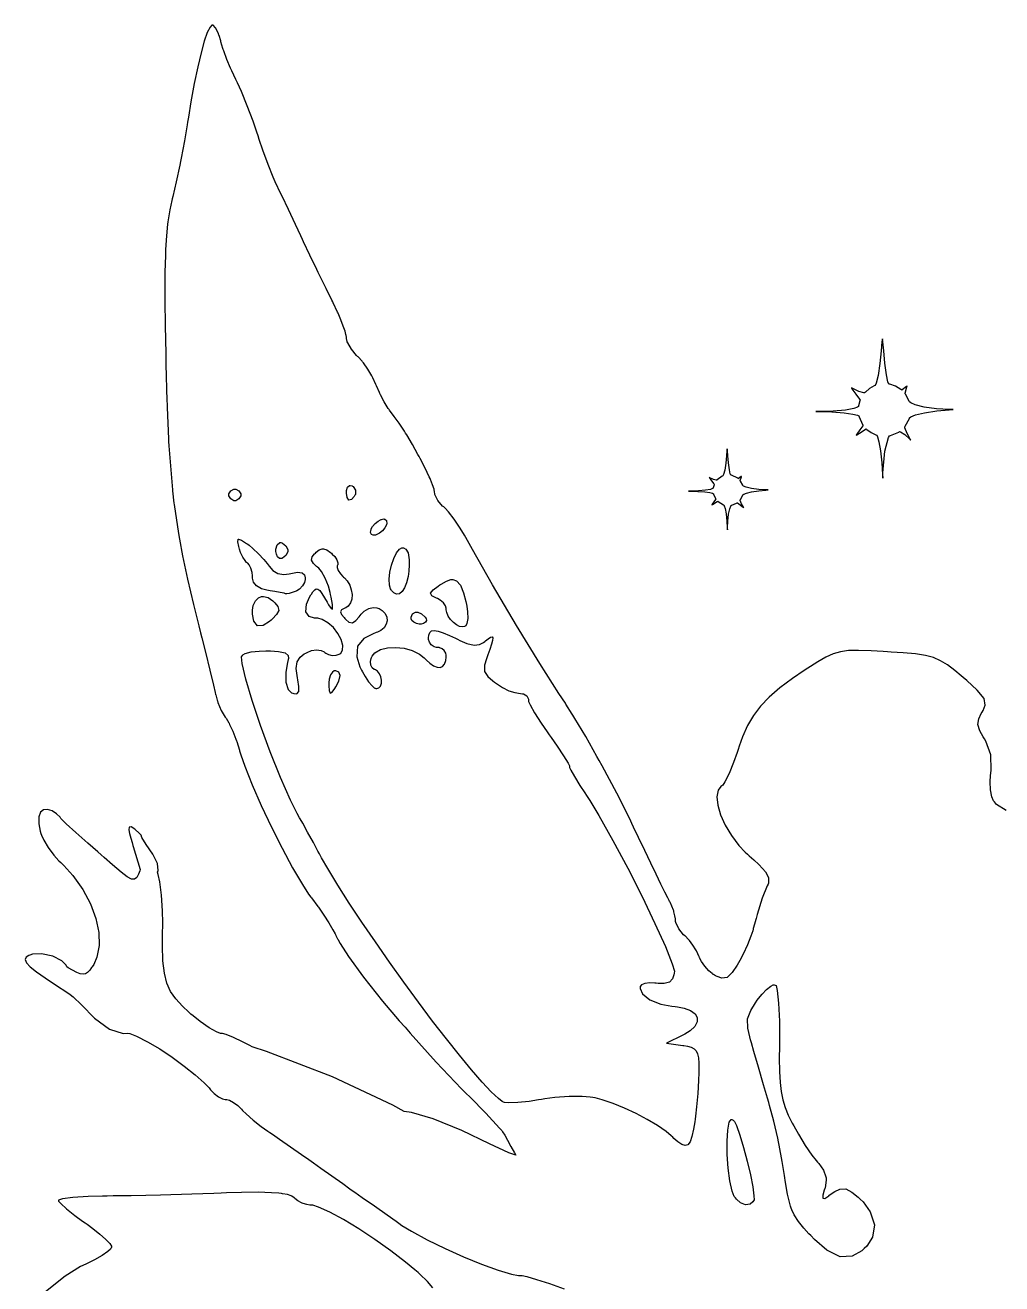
# Model space of a CAD drawing. Extents: x 0 to 17.2, y 0 to 19.3.
# Drawn here: x 0.51 to 7.29, y 10.55 to 19.29 of the extents above; entities that cross this region are included whole.
import ezdxf

# ---------------------------------------------------------------- set-up
doc = ezdxf.new("R2010")
doc.units = 0
doc.layers.get('0').update_dxf_attribs({"linetype": 'CONTINUOUS'})

msp = doc.modelspace()

# ---------------------------------------------------------------- linework, layer by layer
at = {"color": 0}
for points in [[(7.3176, 13.8358), (7.25239, 13.8771), (7.23708, 13.8958), (7.23118, 13.9031), (7.21972, 13.9299), (7.20931, 13.9775), (7.20638, 14.0338), (7.20931, 14.0785), (7.21169, 14.0932), (7.21539, 14.1161), (7.21164, 14.2225), (7.17822, 14.3169), (7.16715, 14.3339), (7.15842, 14.3472), (7.13525, 14.389), (7.1225, 14.4325), (7.12819, 14.4729), (7.14481, 14.5079), (7.15158, 14.5187), (7.15858, 14.53), (7.17367, 14.5676), (7.16476, 14.6135), (7.11643, 14.6719), (7.0446, 14.7376), (7.02007, 14.7588), (7.00537, 14.7714), (6.96083, 14.8087), (6.91026, 14.8472), (6.86307, 14.876), (6.81401, 14.8969), (6.75776, 14.9117), (6.68901, 14.9224), (6.6026, 14.9304), (6.52056, 14.9361), (6.49322, 14.9378), (6.46522, 14.9396), (6.38129, 14.9444), (6.29372, 14.9475), (6.2245, 14.946), (6.16754, 14.9385), (6.11686, 14.9238), (6.0664, 14.9007), (6.01014, 14.8681), (5.95904, 14.8354), (5.94211, 14.8244), (5.91515, 14.8069), (5.8355, 14.7526), (5.74658, 14.6864), (5.67312, 14.6233), (5.61274, 14.5606), (5.56321, 14.4954), (5.52219, 14.4254), (5.48736, 14.3476), (5.46354, 14.2818), (5.45654, 14.2596), (5.44938, 14.2368), (5.42551, 14.1693), (5.39399, 14.0915), (5.36578, 14.0347), (5.34999, 14.0106), (5.34446, 14.0071), (5.33637, 14.0022), (5.31874, 13.9767), (5.30968, 13.9303), (5.31569, 13.8718), (5.33544, 13.805), (5.36751, 13.7337), (5.41037, 13.6617), (5.46272, 13.5927), (5.507, 13.545), (5.52311, 13.5306), (5.53369, 13.5211), (5.56549, 13.4923), (5.59983, 13.4602), (5.62657, 13.4331), (5.64632, 13.4094), (5.65961, 13.3881), (5.66694, 13.3676), (5.66883, 13.3468), (5.6671, 13.3298), (5.6659, 13.3242), (5.65886, 13.3111), (5.62403, 13.2252), (5.58897, 13.1119), (5.58187, 13.0851), (5.57969, 13.0781), (5.56988, 13.0449), (5.56228, 13.0161), (5.56119, 13.0112), (5.55838, 12.9987), (5.54617, 12.9617), (5.52203, 12.9012), (5.49203, 12.8371), (5.46826, 12.7919), (5.45964, 12.7772), (5.44943, 12.76), (5.41607, 12.71), (5.38053, 12.6755), (5.34489, 12.6691), (5.31125, 12.6807), (5.30094, 12.6861), (5.30083, 12.6861), (5.29949, 12.6869), (5.2856, 12.6956), (5.28418, 12.6966), (5.28413, 12.6966), (5.27626, 12.7022), (5.2545, 12.7215), (5.22667, 12.7523), (5.20313, 12.7861), (5.18978, 12.8111), (5.18647, 12.8198), (5.18528, 12.823), (5.16971, 12.8561), (5.16786, 12.8595), (5.16411, 12.8664), (5.14279, 12.9001), (5.11936, 12.9314), (5.11458, 12.9369), (5.11214, 12.9397), (5.08871, 12.9633), (5.08649, 12.9652), (5.07856, 12.9717), (5.04486, 13.0127), (5.02387, 13.056), (5.02235, 13.0637), (5.02208, 13.0648), (5.02106, 13.0734), (5.02106, 13.0762), (5.02106, 13.0832), (5.0179, 13.1039), (5.01124, 13.1313), (5.00944, 13.1371), (5.00765, 13.1429), (4.98426, 13.1989), (4.98156, 13.2038), (4.97825, 13.2096), (4.96903, 13.2276), (4.94862, 13.2683), (4.92133, 13.3237), (4.88829, 13.3916), (4.85047, 13.4698), (4.80903, 13.556), (4.76503, 13.6481), (4.7309, 13.7198), (4.71957, 13.7437), (4.70426, 13.776), (4.61426, 13.9549), (4.51297, 14.145), (4.49203, 14.1828), (4.47629, 14.2113), (4.39833, 14.3485), (4.32389, 14.474), (4.31, 14.4965), (4.30533, 14.5042), (4.26139, 14.5736), (4.25726, 14.5799), (4.2124, 14.6486), (4.08003, 14.8558), (3.91683, 15.1212), (3.75092, 15.4039), (3.61149, 15.6493), (3.56569, 15.7315), (3.55632, 15.7483), (3.52615, 15.7975), (3.4841, 15.8596), (3.44467, 15.9107), (3.42156, 15.9367), (3.41276, 15.9439), (3.405, 15.9504), (3.37196, 15.9896), (3.35135, 16.0299), (3.34987, 16.0369), (3.34967, 16.0379), (3.34864, 16.0457), (3.34864, 16.0482), (3.34864, 16.0521), (3.34674, 16.0618), (3.3464, 16.0633), (3.34532, 16.0679), (3.33561, 16.0971), (3.32081, 16.1338), (3.31717, 16.1419), (3.31228, 16.1529), (3.28299, 16.2143), (3.24849, 16.2813), (3.24104, 16.2951), (3.23356, 16.309), (3.19472, 16.3785), (3.15511, 16.4451), (3.14735, 16.4576), (3.13954, 16.4701), (3.10238, 16.5265), (3.06913, 16.5718), (3.06326, 16.5788), (3.06087, 16.5815), (3.03521, 16.6165), (3.03256, 16.6206), (3.02713, 16.6288), (2.99978, 16.6744), (2.97364, 16.7233), (2.96886, 16.7332), (2.96642, 16.7381), (2.94532, 16.7854), (2.94358, 16.79), (2.94179, 16.7944), (2.92003, 16.8411), (2.91754, 16.8458), (2.91249, 16.8554), (2.88456, 16.9022), (2.85476, 16.945), (2.84885, 16.9524), (2.84586, 16.9562), (2.81728, 16.9876), (2.81461, 16.99), (2.80658, 16.9972), (2.77115, 17.0396), (2.74582, 17.0833), (2.74289, 17.0912), (2.74186, 17.094), (2.73676, 17.1136), (2.73676, 17.12), (2.73676, 17.124), (2.73508, 17.1343), (2.73475, 17.1358), (2.73329, 17.1431), (2.72726, 17.1644), (2.7149, 17.2011), (2.69835, 17.2438), (2.68354, 17.2789), (2.67844, 17.2904), (2.67557, 17.2969), (2.64475, 17.3621), (2.6415, 17.3686), (2.63493, 17.3817), (2.59538, 17.4614), (2.55003, 17.5544), (2.54053, 17.574), (2.53103, 17.5938), (2.48367, 17.6925), (2.43961, 17.7857), (2.43181, 17.8025), (2.41954, 17.8286), (2.38265, 17.9072), (2.33339, 18.0113), (2.28976, 18.1028), (2.26563, 18.1529), (2.25749, 18.1696), (2.24957, 18.1857), (2.22831, 18.2353), (2.19336, 18.3236), (2.15696, 18.4231), (2.13151, 18.4971), (2.12354, 18.5219), (2.11529, 18.5476), (2.0886, 18.6238), (2.04812, 18.7307), (2.00711, 18.8301), (1.98042, 18.89), (1.97065, 18.9094), (1.96793, 18.915), (1.94049, 18.9733), (1.93782, 18.9794), (1.9324, 18.9918), (1.9069, 19.0538), (1.88499, 19.1125), (1.8814, 19.1232), (1.87956, 19.1285), (1.86567, 19.1753), (1.86475, 19.1792), (1.86382, 19.1831), (1.85292, 19.2194), (1.85172, 19.2228), (1.84804, 19.2329), (1.82813, 19.2721), (1.81114, 19.2914), (1.8055, 19.2914), (1.8055, 19.2914), (1.80143, 19.2914), (1.78933, 19.2783), (1.77061, 19.2407), (1.74978, 19.1806), (1.72749, 19.1001), (1.70421, 19.0015), (1.6805, 18.8869), (1.65696, 18.7585), (1.63949, 18.6533), (1.63411, 18.6183), (1.63108, 18.5987), (1.61203, 18.4879), (1.58936, 18.3681), (1.58453, 18.3439), (1.57964, 18.3197), (1.55507, 18.2038), (1.53147, 18.1021), (1.52713, 18.085), (1.52393, 18.0726), (1.51004, 18.0085), (1.49858, 17.9394), (1.49669, 17.9244), (1.49474, 17.9096), (1.48682, 17.8278), (1.48107, 17.7339), (1.48025, 17.7128), (1.47939, 17.6919), (1.47678, 17.5743), (1.47601, 17.4374), (1.47618, 17.4068), (1.47629, 17.3761), (1.47825, 17.2049), (1.48178, 17.0072), (1.48275, 16.9633), (1.48329, 16.9357), (1.49013, 16.6818), (1.49094, 16.6585), (1.49169, 16.6351), (1.50103, 16.4183), (1.50217, 16.3981), (1.50379, 16.3678), (1.52556, 16.0897), (1.52832, 16.0637), (1.52924, 16.055), (1.53917, 15.9694), (1.54025, 15.961), (1.54238, 15.944), (1.56749, 15.776), (1.57036, 15.759), (1.57693, 15.7204), (1.59901, 15.6047), (1.63374, 15.4417), (1.67507, 15.2651), (1.71138, 15.1183), (1.72379, 15.0694), (1.73232, 15.0358), (1.75771, 14.9347), (1.78874, 14.809), (1.81338, 14.7065), (1.82536, 14.6551), (1.82835, 14.6411), (1.82904, 14.6376), (1.83931, 14.6006), (1.8406, 14.5967), (1.8444, 14.5853), (1.86778, 14.5296), (1.89372, 14.4843), (1.89876, 14.4779), (1.90044, 14.476), (1.91943, 14.445), (1.9215, 14.441), (1.92563, 14.4331), (1.94721, 14.3857), (1.96875, 14.3308), (1.97287, 14.3193), (1.97487, 14.3136), (1.9936, 14.2553), (1.99522, 14.2494), (2.00288, 14.2225), (2.03082, 14.1428), (2.08231, 14.0132), (2.1454, 13.8693), (2.21599, 13.7195), (2.28993, 13.5725), (2.36301, 13.4369), (2.4311, 13.3212), (2.47418, 13.2548), (2.49001, 13.2338), (2.49419, 13.2283), (2.53737, 13.1686), (2.54172, 13.1624), (2.55132, 13.1487), (2.57954, 13.1069), (2.61388, 13.0536), (2.64247, 13.0063), (2.6581, 12.9783), (2.66282, 12.9687), (2.66379, 12.9667), (2.67583, 12.9444), (2.67714, 12.9421), (2.6939, 12.911), (2.75136, 12.8214), (2.85618, 12.6763), (2.98807, 12.5108), (3.104, 12.374), (3.14356, 12.3292), (3.17871, 12.2883), (3.35883, 12.087), (3.53581, 11.9013), (3.56939, 11.8682), (3.59326, 11.8446), (3.70426, 11.7311), (3.79915, 11.6288), (3.815, 11.6109), (3.82069, 11.6033), (3.83643, 11.5789), (3.85563, 11.5447), (3.87885, 11.501), (3.90392, 11.4553), (3.91254, 11.4402), (3.86578, 11.4573), (3.72928, 11.519), (3.5376, 11.6105), (3.33968, 11.6927), (3.18896, 11.7366), (3.13775, 11.7437), (3.05931, 11.7873), (2.63986, 11.9848), (2.18126, 12.161), (2.08322, 12.1939), (2.06608, 12.2026), (2.01449, 12.2282), (1.95199, 12.2573), (1.90147, 12.2778), (1.87608, 12.2856), (1.86888, 12.2858), (1.8616, 12.2861), (1.83556, 12.2967), (1.78418, 12.3255), (1.72211, 12.3682), (1.67275, 12.4072), (1.65707, 12.421), (1.64204, 12.4343), (1.5981, 12.4754), (1.55132, 12.526), (1.51557, 12.5779), (1.48964, 12.6359), (1.47244, 12.705), (1.46272, 12.79), (1.45942, 12.8959), (1.46039, 12.9947), (1.46132, 13.0276), (1.46208, 13.0549), (1.46056, 13.1369), (1.45324, 13.2458), (1.44065, 13.3403), (1.43007, 13.3905), (1.42399, 13.4061), (1.42942, 13.4191), (1.42438, 13.4671), (1.39117, 13.5319), (1.34603, 13.5984), (1.31695, 13.6471), (1.31082, 13.6645), (1.3004, 13.6749), (1.26747, 13.7043), (1.24121, 13.7207), (1.22857, 13.7183), (1.2264, 13.7016), (1.23117, 13.6752), (1.23969, 13.6437), (1.24864, 13.6117), (1.25363, 13.5908), (1.25461, 13.5837), (1.3049, 13.4243), (1.30176, 13.4162), (1.29221, 13.3917), (1.28017, 13.3687), (1.26535, 13.3569), (1.24452, 13.3581), (1.21425, 13.374), (1.17128, 13.4062), (1.11225, 13.4564), (1.05328, 13.5088), (1.0338, 13.5263), (1.01091, 13.5469), (0.94184, 13.6081), (0.85726, 13.6829), (0.791069, 13.743), (0.760417, 13.7726), (0.754286, 13.7805), (0.747612, 13.789), (0.724338, 13.8116), (0.692383, 13.8328), (0.661242, 13.8427), (0.633735, 13.8398), (0.612576, 13.8231), (0.60064, 13.7912), (0.60064, 13.7426), (0.610514, 13.6923), (0.615506, 13.6761), (0.619194, 13.664), (0.634603, 13.6288), (0.664442, 13.5775), (0.704047, 13.5248), (0.739692, 13.4858), (0.75255, 13.4738), (0.774957, 13.453), (0.836426, 13.384), (0.905436, 13.2869), (0.958822, 13.1862), (0.996039, 13.0853), (1.01649, 12.9877), (1.01948, 12.8969), (1.0045, 12.8161), (0.981771, 12.764), (0.970865, 12.7491), (0.966689, 12.7434), (0.953668, 12.7266), (0.938693, 12.7105), (0.924046, 12.7008), (0.907986, 12.6976), (0.888726, 12.7007), (0.864529, 12.7102), (0.833604, 12.7261), (0.803928, 12.7428), (0.794162, 12.7484), (0.789606, 12.7603), (0.759657, 12.7898), (0.696886, 12.8235), (0.618924, 12.84), (0.557454, 12.836), (0.538846, 12.8294), (0.532226, 12.827), (0.513726, 12.816), (0.505806, 12.799), (0.514974, 12.7771), (0.541287, 12.7493), (0.58469, 12.7145), (0.64529, 12.6714), (0.722982, 12.619), (0.794108, 12.5718), (0.817817, 12.556), (0.839844, 12.5414), (0.897353, 12.4845), (0.987358, 12.3931), (1.09223, 12.3163), (1.18587, 12.2866), (1.21642, 12.2884), (1.23269, 12.2848), (1.27995, 12.2667), (1.35612, 12.2287), (1.43983, 12.1787), (1.52604, 12.1208), (1.6096, 12.0593), (1.68539, 11.9983), (1.74832, 11.942), (1.78293, 11.9071), (1.79329, 11.8945), (1.7991, 11.8875), (1.81901, 11.8682), (1.84782, 11.8466), (1.87614, 11.8319), (1.89438, 11.8266), (1.90044, 11.8266), (1.90647, 11.8266), (1.92464, 11.8213), (1.95285, 11.807), (1.98144, 11.7858), (2.00125, 11.7669), (2.00706, 11.7599), (2.01449, 11.7509), (2.03982, 11.7264), (2.08826, 11.6845), (2.14572, 11.6395), (2.19054, 11.6071), (2.20583, 11.5968), (2.2226, 11.5856), (2.27274, 11.5514), (2.34896, 11.4988), (2.42512, 11.4456), (2.47526, 11.4102), (2.49192, 11.3983), (2.50851, 11.3864), (2.5586, 11.3507), (2.63465, 11.2966), (2.71072, 11.2427), (2.76074, 11.2074), (2.77746, 11.1956), (2.79486, 11.1834), (2.84717, 11.1466), (2.93147, 11.0871), (3.01981, 11.0248), (3.08106, 10.9815), (3.10146, 10.9671), (3.12235, 10.9523), (3.18826, 10.9121), (3.29775, 10.8524), (3.42133, 10.7917), (3.55024, 10.7336), (3.67594, 10.682), (3.78965, 10.6405), (3.88286, 10.613), (3.93088, 10.603), (3.94689, 10.603), (3.95751, 10.603), (3.98947, 10.5962), (4.05778, 10.5773), (4.14606, 10.5482), (4.24849, 10.5113)], [(3.33649, 10.5194), (3.30083, 10.5618), (3.24707, 10.6136), (3.23406, 10.6251), (3.234, 10.6251), (3.21257, 10.6438), (3.14632, 10.6977), (3.04428, 10.7754), (2.93431, 10.8534), (2.82281, 10.9274), (2.71619, 10.9928), (2.62088, 11.0451), (2.54329, 11.0798), (2.50325, 11.0923), (2.4899, 11.0923), (2.48275, 11.0923), (2.46132, 11.0964), (2.43539, 11.105), (2.43024, 11.1073), (2.43018, 11.1073), (2.42497, 11.1097), (2.40028, 11.1235), (2.37896, 11.1399), (2.37543, 11.1433), (2.37424, 11.1445), (2.35851, 11.155), (2.35656, 11.1559), (2.3565, 11.1559), (2.35249, 11.1578), (2.32693, 11.166), (2.29363, 11.1725), (2.28575, 11.1735), (2.28564, 11.1735), (2.26833, 11.1758), (2.21604, 11.1796), (2.12451, 11.1821), (2.009, 11.181), (1.90289, 11.178), (1.86757, 11.1766), (1.81657, 11.1746), (1.66368, 11.1695), (1.44624, 11.1634), (1.2411, 11.1587), (1.1161, 11.1566), (1.07444, 11.1563), (1.04172, 11.156), (0.943739, 11.1529), (0.836697, 11.1459), (0.764378, 11.1363), (0.737901, 11.1277), (0.737901, 11.1249), (0.737901, 11.1196), (0.752333, 11.1038), (0.791775, 11.0676), (0.850151, 11.0213), (0.903321, 10.9824), (0.921442, 10.9699), (0.92155, 10.9699), (0.935331, 10.9604), (0.975911, 10.9307), (1.02398, 10.8924), (1.06304, 10.8576), (1.08426, 10.8362), (1.0906, 10.8284), (1.09294, 10.8256), (1.10503, 10.8084), (1.10503, 10.8026), (1.10503, 10.8001), (1.10205, 10.7937), (1.10145, 10.7927), (1.09722, 10.7862), (1.0791, 10.7698), (1.03988, 10.742), (0.987631, 10.712), (0.941894, 10.6893), (0.926378, 10.6824), (0.889051, 10.6659), (0.784451, 10.6), (0.624078, 10.4723)]]:
    msp.add_lwpolyline(points, dxfattribs=at)
for points in [[(6.45936, 17.1117), (6.45617, 17.0911), (6.45003, 17.0289), (6.44217, 16.9404), (6.43028, 16.8567), (6.41661, 16.804), (6.40886, 16.7882), (6.40175, 16.7854), (6.36897, 16.7671), (6.3405, 16.7426), (6.33556, 16.7369), (6.32949, 16.7371), (6.29486, 16.7458), (6.25379, 16.766), (6.24457, 16.7719), (6.24729, 16.7651), (6.27382, 16.7287), (6.301, 16.6922), (6.3041, 16.6853), (6.30268, 16.6819), (6.29335, 16.6464), (6.29286, 16.6428), (6.28554, 16.6376), (6.2595, 16.6279), (6.20226, 16.6165), (6.11643, 16.609), (6.02718, 16.6064), (5.99744, 16.6063), (6.02507, 16.6064), (6.10807, 16.6044), (6.19271, 16.5985), (6.25429, 16.589), (6.28586, 16.5808), (6.29579, 16.5765), (6.2971, 16.5707), (6.32107, 16.5172), (6.32449, 16.5124), (6.32194, 16.5071), (6.30317, 16.4787), (6.28103, 16.4494), (6.27686, 16.4435), (6.2825, 16.446), (6.31153, 16.4647), (6.34056, 16.484), (6.34631, 16.4868), (6.35157, 16.4818), (6.38113, 16.4603), (6.41428, 16.4447), (6.42133, 16.4426), (6.4254, 16.4317), (6.43435, 16.3975), (6.44564, 16.3342), (6.45497, 16.2503), (6.46078, 16.1699), (6.46213, 16.1431), (6.46262, 16.1815), (6.47537, 16.3311), (6.50092, 16.4268), (6.50786, 16.4385), (6.51417, 16.4397), (6.57269, 16.4646), (6.57796, 16.4682), (6.58371, 16.4662), (6.61481, 16.4467), (6.64871, 16.415), (6.65593, 16.4069), (6.65246, 16.4149), (6.63167, 16.4549), (6.61546, 16.4942), (6.61431, 16.5018), (6.61811, 16.5064), (6.64615, 16.5586), (6.64794, 16.5643), (6.65744, 16.5703), (6.68918, 16.5829), (6.75119, 16.5987), (6.83724, 16.6114), (6.92225, 16.6188), (6.95068, 16.6203), (6.92188, 16.621), (6.83561, 16.6262), (6.74892, 16.6376), (6.68701, 16.6537), (6.65571, 16.6676), (6.64665, 16.6742), (6.64497, 16.6793), (6.61963, 16.7267), (6.61632, 16.731), (6.61643, 16.7351), (6.62864, 16.7787), (6.63064, 16.7832), (6.62717, 16.7801), (6.59571, 16.7569), (6.59289, 16.7553), (6.58649, 16.7608), (6.55067, 16.7828), (6.51096, 16.7961), (6.50261, 16.7975), (6.49681, 16.8132), (6.48643, 16.8628), (6.47613, 16.9426), (6.46826, 17.0285), (6.46213, 17.091), (6.45936, 17.1117)], [(5.38075, 16.3478), (5.3789, 16.3358), (5.37532, 16.2996), (5.37076, 16.2481), (5.36382, 16.1994), (5.3559, 16.1688), (5.3514, 16.1594), (5.34728, 16.1579), (5.31164, 16.1331), (5.30875, 16.1297), (5.30524, 16.1297), (5.28504, 16.1349), (5.26112, 16.1465), (5.25575, 16.15), (5.25732, 16.1461), (5.27285, 16.125), (5.28863, 16.1037), (5.29042, 16.0997), (5.28961, 16.0978), (5.28418, 16.0769), (5.2839, 16.0749), (5.27962, 16.0719), (5.26449, 16.0663), (5.23118, 16.0596), (5.18121, 16.0553), (5.12929, 16.0536), (5.11199, 16.0536), (5.12804, 16.0536), (5.17632, 16.0525), (5.22558, 16.0492), (5.26139, 16.0436), (5.27979, 16.0388), (5.2856, 16.0362), (5.28635, 16.0331), (5.30029, 16.0018), (5.30231, 15.999), (5.30078, 15.9958), (5.27701, 15.9624), (5.27458, 15.9589), (5.27789, 15.9604), (5.31158, 15.9825), (5.31494, 15.9842), (5.31799, 15.9811), (5.3546, 15.9596), (5.35872, 15.9583), (5.36106, 15.9521), (5.36626, 15.9321), (5.37283, 15.8953), (5.37825, 15.8464), (5.38162, 15.7996), (5.38243, 15.784), (5.3826, 15.7993), (5.38482, 15.845), (5.39014, 15.8935), (5.39828, 15.9303), (5.40554, 15.9501), (5.40907, 15.956), (5.41271, 15.9567), (5.44678, 15.9713), (5.44987, 15.9733), (5.45318, 15.9721), (5.491, 15.9424), (5.49517, 15.9376), (5.49317, 15.9422), (5.48107, 15.9656), (5.47168, 15.9883), (5.47103, 15.9928), (5.47319, 15.9956), (5.48953, 16.026), (5.49056, 16.0293), (5.4961, 16.0326), (5.51454, 16.04), (5.55067, 16.0493), (5.60075, 16.0565), (5.65022, 16.061), (5.66678, 16.0618), (5.65001, 16.0622), (5.59983, 16.0653), (5.54932, 16.0719), (5.51335, 16.0814), (5.49511, 16.0893), (5.48986, 16.0931), (5.48888, 16.0961), (5.47412, 16.1238), (5.47217, 16.1262), (5.47222, 16.1288), (5.47933, 16.154), (5.48053, 16.1567), (5.47846, 16.1549), (5.46018, 16.1413), (5.45856, 16.1404), (5.45481, 16.1436), (5.41075, 16.1642), (5.40593, 16.1649), (5.40256, 16.174), (5.39649, 16.2029), (5.39051, 16.2494), (5.3859, 16.2993), (5.38232, 16.3358), (5.38075, 16.3478)], [(2.7621, 16.0938), (2.76329, 16.0938), (2.77669, 16.0897), (2.77815, 16.0888), (2.78386, 16.0853), (2.80057, 16.0596), (2.79937, 16.0306), (2.79617, 16.0253), (2.79113, 16.0171), (2.77214, 15.9953), (2.75336, 15.99), (2.7411, 16.0086), (2.73676, 16.0403), (2.73676, 16.0508), (2.73676, 16.0586), (2.74382, 16.0819), (2.75836, 16.0936), (2.7621, 16.0938)], [(1.96169, 16.0687), (1.96886, 16.0687), (1.9905, 16.0568), (2.0025, 16.0353), (2.0025, 16.0281), (2.0025, 16.0208), (1.9905, 15.9993), (1.96886, 15.9872), (1.96169, 15.9872), (1.95449, 15.9872), (1.93289, 15.9993), (1.9209, 16.0208), (1.9209, 16.0281), (1.9209, 16.0353), (1.93289, 16.0568), (1.95449, 16.0687), (1.96169, 16.0687)], [(2.99886, 15.8603), (3.00304, 15.8599), (3.01585, 15.849), (3.01654, 15.8272), (3.01465, 15.8215), (3.01269, 15.8157), (3.00347, 15.7993), (2.98628, 15.7785), (2.96544, 15.7613), (2.94906, 15.7521), (2.94325, 15.7501), (2.93853, 15.7486), (2.92329, 15.7471), (2.9101, 15.7528), (2.90451, 15.766), (2.90597, 15.7811), (2.90756, 15.7858), (2.90944, 15.7917), (2.91868, 15.8081), (2.93587, 15.8289), (2.95671, 15.8461), (2.9731, 15.8553), (2.97894, 15.8572), (2.98085, 15.8579), (2.99744, 15.8604), (2.99886, 15.8603)], [(1.98594, 15.7196), (1.98796, 15.7204), (2.0076, 15.7131), (2.04167, 15.6911), (2.05094, 15.6846), (2.06039, 15.6781), (2.08724, 15.6557), (2.12597, 15.6193), (2.16254, 15.5799), (2.18533, 15.5519), (2.19222, 15.5421), (2.19943, 15.5318), (2.22538, 15.5036), (2.2609, 15.4814), (2.30197, 15.4746), (2.33951, 15.4786), (2.35161, 15.4817), (2.3629, 15.4846), (2.39774, 15.49), (2.42854, 15.4871), (2.44581, 15.4724), (2.45122, 15.4521), (2.45122, 15.4453), (2.45122, 15.4389), (2.44613, 15.4196), (2.43224, 15.3949), (2.41168, 15.3739), (2.39328, 15.3619), (2.38667, 15.3594), (2.38032, 15.3569), (2.36106, 15.3503), (2.33908, 15.3438), (2.32303, 15.3403), (2.31619, 15.3399), (2.31526, 15.3407), (2.31429, 15.3415), (2.30376, 15.3444), (2.27746, 15.35), (2.24035, 15.3568), (2.20725, 15.3622), (2.19624, 15.3639), (2.1836, 15.3657), (2.14649, 15.376), (2.11149, 15.3953), (2.09082, 15.4224), (2.0841, 15.4485), (2.0841, 15.4572), (2.0841, 15.4651), (2.08122, 15.4887), (2.07351, 15.5178), (2.06207, 15.5412), (2.05231, 15.5533), (2.04818, 15.5558), (2.04368, 15.5587), (2.03256, 15.571), (2.01654, 15.5956), (2.00206, 15.6264), (1.99317, 15.6514), (1.99094, 15.6599), (1.9885, 15.6692), (1.98172, 15.7024), (1.98389, 15.7188), (1.98594, 15.7196)], [(2.27983, 15.6963), (2.28185, 15.6963), (2.28733, 15.6951), (2.28803, 15.695), (2.29363, 15.6931), (2.31685, 15.6733), (2.32883, 15.6487), (2.32883, 15.6406), (2.32883, 15.6324), (2.31685, 15.6078), (2.29363, 15.5881), (2.28803, 15.5862), (2.28444, 15.5851), (2.27219, 15.5862), (2.25922, 15.5965), (2.25043, 15.6153), (2.24724, 15.6342), (2.24724, 15.6406), (2.24724, 15.6506), (2.25657, 15.6806), (2.27518, 15.6963), (2.27983, 15.6963)], [(3.12706, 15.661), (3.13282, 15.661), (3.15022, 15.6518), (3.16525, 15.6242), (3.17215, 15.5774), (3.17219, 15.5274), (3.17117, 15.5108), (3.17036, 15.4981), (3.16515, 15.4597), (3.15462, 15.4161), (3.14057, 15.3812), (3.12375, 15.3557), (3.10504, 15.3408), (3.08539, 15.3374), (3.0656, 15.3465), (3.0504, 15.3629), (3.0466, 15.369), (3.04237, 15.3758), (3.03624, 15.4001), (3.03424, 15.4419), (3.03933, 15.4899), (3.05024, 15.5392), (3.06575, 15.5856), (3.08453, 15.6244), (3.10542, 15.6511), (3.12164, 15.661), (3.12706, 15.661)], [(2.57281, 15.6531), (2.57699, 15.6529), (2.59972, 15.6451), (2.62636, 15.6271), (2.63254, 15.6219), (2.63867, 15.6169), (2.65522, 15.5993), (2.67096, 15.5761), (2.67817, 15.5549), (2.67757, 15.5418), (2.67557, 15.5385), (2.67356, 15.5353), (2.67275, 15.5224), (2.67958, 15.5015), (2.69467, 15.4786), (2.71072, 15.4615), (2.71674, 15.4565), (2.72353, 15.451), (2.74121, 15.4308), (2.75928, 15.4006), (2.77072, 15.3682), (2.77561, 15.3354), (2.77365, 15.3044), (2.76492, 15.2769), (2.74924, 15.2553), (2.73269, 15.2433), (2.72657, 15.2411), (2.72054, 15.2389), (2.70361, 15.2296), (2.69596, 15.2154), (2.70356, 15.196), (2.72026, 15.1751), (2.7264, 15.1686), (2.73264, 15.1619), (2.75424, 15.1444), (2.7781, 15.1394), (2.80268, 15.1544), (2.82579, 15.1811), (2.83268, 15.1904), (2.8386, 15.1986), (2.86035, 15.2201), (2.89122, 15.2389), (2.92344, 15.2458), (2.94781, 15.2433), (2.95518, 15.2406), (2.963, 15.2375), (2.98486, 15.2244), (3.00549, 15.2035), (3.01708, 15.1793), (3.01986, 15.1537), (3.01389, 15.1285), (2.99918, 15.1051), (2.97601, 15.0853), (2.95258, 15.0732), (2.94439, 15.0707), (2.92193, 15.0635), (2.85818, 15.0306), (2.81321, 14.9761), (2.80817, 14.9037), (2.83074, 14.8325), (2.84174, 14.8104), (2.84733, 14.7992), (2.866, 14.7664), (2.89111, 14.7289), (2.91476, 14.7006), (2.92914, 14.6875), (2.93474, 14.6846), (2.93554, 14.6842), (2.94157, 14.6819), (2.94362, 14.6819), (2.94803, 14.6819), (2.96132, 14.6868), (2.97325, 14.6999), (2.97954, 14.7186), (2.98042, 14.7407), (2.97601, 14.7636), (2.96658, 14.785), (2.95231, 14.8025), (2.93842, 14.8118), (2.93338, 14.8135), (2.92871, 14.8151), (2.91656, 14.8251), (2.90685, 14.845), (2.905, 14.8703), (2.90901, 14.8918), (2.91162, 14.8986), (2.91504, 14.9075), (2.93479, 14.9307), (2.9731, 14.9529), (3.02235, 14.9654), (3.07835, 14.9683), (3.13699, 14.9618), (3.19401, 14.946), (3.24522, 14.921), (3.27767, 14.8967), (3.28657, 14.8868), (3.29318, 14.8794), (3.31494, 14.8592), (3.34164, 14.8406), (3.366, 14.8306), (3.38738, 14.8292), (3.40511, 14.8364), (3.41863, 14.8522), (3.42714, 14.8762), (3.43018, 14.9006), (3.43018, 14.9088), (3.43018, 14.9138), (3.42643, 14.9289), (3.41613, 14.946), (3.40061, 14.9589), (3.38629, 14.9653), (3.38129, 14.9662), (3.38026, 14.9665), (3.37181, 14.9675), (3.36903, 14.9675), (3.36307, 14.9675), (3.34521, 14.9724), (3.32579, 14.9854), (3.31261, 15.005), (3.30783, 15.0228), (3.30783, 15.0286), (3.30783, 15.035), (3.30974, 15.054), (3.31619, 15.0722), (3.32818, 15.0829), (3.34674, 15.0861), (3.37289, 15.0821), (3.40761, 15.0704), (3.45199, 15.0514), (3.49333, 15.0318), (3.507, 15.0249), (3.52322, 15.0168), (3.57351, 14.9953), (3.62283, 14.9832), (3.66174, 14.9881), (3.68901, 15.0031), (3.69683, 15.0094), (3.70253, 15.0143), (3.72017, 15.0278), (3.73731, 15.0383), (3.74826, 15.0406), (3.75319, 15.0336), (3.75222, 15.0171), (3.74539, 14.9903), (3.73281, 14.9525), (3.71924, 14.9156), (3.71463, 14.9033), (3.7091, 14.8889), (3.69618, 14.8439), (3.69672, 14.8011), (3.71892, 14.7656), (3.75336, 14.7364), (3.76563, 14.7276), (3.7794, 14.7179), (3.8215, 14.6897), (3.86361, 14.6674), (3.90543, 14.6547), (3.94667, 14.6479), (3.9605, 14.6463), (3.9661, 14.6456), (3.98926, 14.6307), (4.00131, 14.6081), (4.00131, 14.6004), (4.00131, 14.5925), (4.01253, 14.5689), (4.04318, 14.5133), (4.0886, 14.4414), (4.12978, 14.3808), (4.14404, 14.361), (4.1581, 14.3414), (4.19943, 14.2819), (4.24485, 14.2138), (4.27556, 14.1635), (4.28683, 14.1449), (4.28683, 14.1386), (4.28683, 14.1329), (4.29601, 14.1156), (4.32113, 14.0704), (4.35824, 14.0096), (4.39204, 13.9569), (4.4036, 13.9396), (4.42622, 13.9056), (4.48969, 13.8007), (4.58778, 13.6272), (4.69043, 13.4342), (4.79021, 13.2369), (4.87967, 13.0501), (4.9515, 12.8891), (4.99815, 12.7687), (5.01454, 12.7193), (5.01237, 12.704), (5.01096, 12.6941), (5.00136, 12.6651), (4.97954, 12.642), (4.94314, 12.6327), (4.90201, 12.6335), (4.88851, 12.6351), (4.87765, 12.6364), (4.84489, 12.6372), (4.80925, 12.633), (4.78515, 12.6235), (4.77632, 12.613), (4.77632, 12.6094), (4.77632, 12.5974), (4.79394, 12.5612), (4.84369, 12.5206), (4.9209, 12.4901), (4.99567, 12.4747), (5.02089, 12.4723), (5.03608, 12.4709), (5.08143, 12.4621), (5.12728, 12.445), (5.15804, 12.4225), (5.17344, 12.3958), (5.17301, 12.3663), (5.15647, 12.3353), (5.12343, 12.3041), (5.08658, 12.2805), (5.07362, 12.2741), (4.95985, 12.2176), (5.07206, 12.203), (5.08046, 12.2019), (5.10558, 12.1976), (5.13178, 12.1904), (5.15153, 12.18), (5.16564, 12.1652), (5.17513, 12.1444), (5.18078, 12.1164), (5.18349, 12.0799), (5.18425, 12.0451), (5.18425, 12.0335), (5.18425, 12.0148), (5.18218, 11.9586), (5.1766, 11.8687), (5.16829, 11.7752), (5.16118, 11.7109), (5.15826, 11.6895), (5.15593, 11.6725), (5.14768, 11.6215), (5.13633, 11.5699), (5.12337, 11.534), (5.10786, 11.513), (5.08892, 11.5063), (5.06569, 11.5132), (5.03733, 11.533), (5.01112, 11.5567), (5.00288, 11.5649), (4.99224, 11.5756), (4.95714, 11.6041), (4.89692, 11.6457), (4.82607, 11.6879), (4.74843, 11.7288), (4.66781, 11.7665), (4.58817, 11.799), (4.51329, 11.8244), (4.46382, 11.8378), (4.4471, 11.8409), (4.42914, 11.8443), (4.37414, 11.8484), (4.28267, 11.8484), (4.18435, 11.8415), (4.11404, 11.8324), (4.09093, 11.828), (4.0695, 11.824), (4.00483, 11.8142), (3.9266, 11.806), (3.86486, 11.8041), (3.83535, 11.8063), (3.82829, 11.8091), (3.81858, 11.8132), (3.79269, 11.833), (3.74235, 11.8799), (3.67914, 11.9474), (3.60493, 12.033), (3.5216, 12.134), (3.43115, 12.2479), (3.33535, 12.3722), (3.23622, 12.5043), (3.13558, 12.6415), (3.03537, 12.7815), (2.9375, 12.9215), (2.84386, 13.059), (2.75635, 13.1915), (2.67686, 13.3163), (2.60736, 13.431), (2.56358, 13.5072), (2.54969, 13.5329), (2.53901, 13.5527), (2.50694, 13.6117), (2.46669, 13.6854), (2.43338, 13.7458), (2.41644, 13.7761), (2.41162, 13.7845), (2.39447, 13.8143), (2.34885, 13.9071), (2.27929, 14.0647), (2.20822, 14.2425), (2.1409, 14.4256), (2.08257, 14.5989), (2.03842, 14.7478), (2.01378, 14.8571), (2.00771, 14.9022), (2.01389, 14.9122), (2.01682, 14.9169), (2.03461, 14.9256), (2.07519, 14.9363), (2.12972, 14.9429), (2.17671, 14.945), (2.19239, 14.9449), (2.21056, 14.9446), (2.26508, 14.9407), (2.31082, 14.93), (2.33257, 14.9114), (2.33496, 14.8901), (2.33322, 14.8836), (2.32736, 14.8622), (2.31603, 14.7964), (2.31597, 14.7264), (2.33268, 14.6767), (2.35622, 14.6532), (2.36567, 14.65), (2.37181, 14.6478), (2.39204, 14.6465), (2.40543, 14.661), (2.4069, 14.6969), (2.40033, 14.7424), (2.39735, 14.7572), (2.39415, 14.7733), (2.3884, 14.8219), (2.39361, 14.8678), (2.41504, 14.9013), (2.44433, 14.9231), (2.45497, 14.9288), (2.46446, 14.9339), (2.49468, 14.946), (2.52979, 14.9521), (2.56065, 14.9474), (2.58182, 14.9368), (2.58778, 14.9318), (2.59289, 14.9276), (2.61133, 14.9185), (2.63872, 14.9125), (2.6665, 14.9142), (2.68582, 14.9204), (2.6914, 14.9239), (2.69749, 14.9276), (2.71024, 14.9479), (2.71235, 14.9821), (2.70047, 15.0226), (2.6774, 15.065), (2.64589, 15.1053), (2.60867, 15.1393), (2.56847, 15.1626), (2.53819, 15.1714), (2.5281, 15.1714), (2.51574, 15.1714), (2.47862, 15.1832), (2.45535, 15.2164), (2.45899, 15.2676), (2.48074, 15.3182), (2.4904, 15.3333), (2.49376, 15.3388), (2.50444, 15.3546), (2.51644, 15.3686), (2.5275, 15.3751), (2.53874, 15.3735), (2.55126, 15.3631), (2.56619, 15.3432), (2.58458, 15.3135), (2.602, 15.2835), (2.60769, 15.2733), (2.61285, 15.2642), (2.6301, 15.2374), (2.64019, 15.2336), (2.63894, 15.2651), (2.63043, 15.3172), (2.62722, 15.3346), (2.6244, 15.3496), (2.61176, 15.3939), (2.58946, 15.4496), (2.56326, 15.4957), (2.54406, 15.5197), (2.53614, 15.5256), (2.52838, 15.5314), (2.507, 15.5514), (2.49511, 15.5742), (2.49983, 15.5972), (2.51492, 15.6178), (2.52083, 15.6238), (2.52567, 15.6288), (2.54775, 15.646), (2.56858, 15.6531), (2.57281, 15.6531)], [(3.46838, 15.4399), (3.47646, 15.4404), (3.50151, 15.4317), (3.52843, 15.4011), (3.55094, 15.3467), (3.56685, 15.2872), (3.57107, 15.2671), (3.57374, 15.2543), (3.57867, 15.2153), (3.57937, 15.1696), (3.57357, 15.1347), (3.56575, 15.1183), (3.56147, 15.1157), (3.55751, 15.1133), (3.54312, 15.1103), (3.52229, 15.1136), (3.50049, 15.124), (3.47922, 15.1404), (3.46007, 15.1612), (3.44444, 15.1851), (3.43397, 15.2107), (3.43018, 15.23), (3.43018, 15.2364), (3.43018, 15.2417), (3.42475, 15.2575), (3.4101, 15.2785), (3.3884, 15.2972), (3.36882, 15.3086), (3.36193, 15.3113), (3.3534, 15.3144), (3.32904, 15.3271), (3.32113, 15.344), (3.33957, 15.3671), (3.37392, 15.3936), (3.38574, 15.4019), (3.39404, 15.4078), (3.4311, 15.429), (3.46272, 15.4394), (3.46838, 15.4399)], [(2.15468, 15.3213), (2.16064, 15.3217), (2.19254, 15.3139), (2.22553, 15.2922), (2.23204, 15.2857), (2.23964, 15.2782), (2.26004, 15.2528), (2.26708, 15.2254), (2.25228, 15.1964), (2.22444, 15.1674), (2.21457, 15.1585), (2.20215, 15.1472), (2.15907, 15.12), (2.11817, 15.1172), (2.09278, 15.1496), (2.0841, 15.1999), (2.0841, 15.2165), (2.0841, 15.2274), (2.08946, 15.2594), (2.10439, 15.2917), (2.12674, 15.3126), (2.14757, 15.3207), (2.15468, 15.3213)], [(3.22379, 15.2122), (3.23242, 15.2122), (3.25831, 15.2003), (3.28396, 15.1771), (3.28743, 15.1714), (3.2895, 15.1681), (3.29215, 15.1556), (3.28651, 15.1426), (3.27171, 15.1339), (3.25467, 15.1307), (3.24903, 15.1307), (3.24283, 15.1307), (3.22428, 15.1339), (3.2041, 15.1426), (3.19043, 15.1556), (3.18544, 15.1675), (3.18544, 15.1714), (3.18544, 15.1786), (3.19667, 15.2003), (3.21701, 15.2122), (3.22379, 15.2122)], [(2.65517, 14.8043), (2.65121, 14.8043), (2.63932, 14.7971), (2.62651, 14.7774), (2.61794, 14.7482), (2.61496, 14.7214), (2.61501, 14.7125), (2.61507, 14.7018), (2.61697, 14.6694), (2.62326, 14.6508), (2.63547, 14.6554), (2.65067, 14.675), (2.65517, 14.6819), (2.66325, 14.6944), (2.68386, 14.7344), (2.69347, 14.7728), (2.68386, 14.7964), (2.66233, 14.8043), (2.65517, 14.8043)], [(5.70632, 12.6233), (5.70719, 12.6234), (5.71457, 12.6218), (5.71522, 12.6215), (5.72006, 12.6185), (5.7284, 12.5833), (5.73828, 12.4956), (5.74387, 12.3712), (5.74485, 12.2602), (5.74425, 12.2232), (5.74376, 12.1958), (5.74317, 12.1133), (5.74436, 12.0221), (5.74843, 11.9461), (5.75603, 11.8815), (5.76764, 11.8247), (5.7839, 11.7718), (5.80539, 11.7193), (5.82557, 11.6772), (5.83274, 11.6634), (5.84299, 11.6436), (5.87592, 11.5851), (5.9235, 11.5078), (5.96962, 11.4403), (5.99799, 11.403), (6.00851, 11.3915), (6.01708, 11.3821), (6.04893, 11.3361), (6.06625, 11.2907), (6.06754, 11.2816), (6.06765, 11.2809), (6.06803, 11.2733), (6.06808, 11.2726), (6.06836, 11.2675), (6.06099, 11.214), (6.05919, 11.2083), (6.05561, 11.197), (6.04639, 11.1625), (6.04585, 11.1404), (6.05865, 11.1398), (6.07949, 11.1534), (6.08594, 11.1585), (6.08778, 11.16), (6.109, 11.1752), (6.11128, 11.1767), (6.11182, 11.177), (6.11643, 11.1796), (6.11708, 11.18), (6.12819, 11.187), (6.16417, 11.2038), (6.20404, 11.2059), (6.24724, 11.1838), (6.29053, 11.1476), (6.30425, 11.1348), (6.32465, 11.1156), (6.37489, 11.0462), (6.4036, 10.9561), (6.38986, 10.8698), (6.35069, 10.8084), (6.33333, 10.7927), (6.31515, 10.7763), (6.25006, 10.7389), (6.16629, 10.7343), (6.07286, 10.7813), (5.98699, 10.8549), (5.96089, 10.8818), (5.94868, 10.8944), (5.91319, 10.9332), (5.8756, 10.9799), (5.84657, 11.0252), (5.8291, 11.0603), (5.82438, 11.0724), (5.81976, 11.0866), (5.79893, 11.1701), (5.78282, 11.2638), (5.78065, 11.283), (5.77875, 11.2993), (5.76351, 11.3973), (5.74197, 11.51), (5.73699, 11.5336), (5.73193, 11.5575), (5.70449, 11.6761), (5.67557, 11.7864), (5.66982, 11.8061), (5.66081, 11.8368), (5.63396, 11.9288), (5.59814, 12.0517), (5.5664, 12.1605), (5.54889, 12.2209), (5.54308, 12.241), (5.53717, 12.2614), (5.52349, 12.3235), (5.523, 12.3864), (5.54422, 12.4457), (5.57764, 12.4997), (5.5899, 12.5169), (5.5976, 12.5278), (5.62289, 12.5589), (5.65517, 12.5922), (5.68386, 12.6145), (5.70057, 12.6229), (5.70632, 12.6233)], [(5.41265, 11.6885), (5.41351, 11.6885), (5.42333, 11.6829), (5.42443, 11.6818), (5.43132, 11.6744), (5.44461, 11.6453), (5.46903, 11.5794), (5.49511, 11.4941), (5.5204, 11.3992), (5.54249, 11.3047), (5.55875, 11.2205), (5.56685, 11.1566), (5.56799, 11.1295), (5.56418, 11.1229), (5.56006, 11.1158), (5.53993, 11.0987), (5.50879, 11.0945), (5.47374, 11.1094), (5.44558, 11.1338), (5.43782, 11.1433), (5.43001, 11.1528), (5.41607, 11.1892), (5.39919, 11.2616), (5.38732, 11.3505), (5.38081, 11.4458), (5.37978, 11.5373), (5.3846, 11.615), (5.39546, 11.6688), (5.40847, 11.6886), (5.41265, 11.6885)]]:
    msp.add_lwpolyline(points, close=True, dxfattribs=at)

doc.saveas('drawing.dxf')
